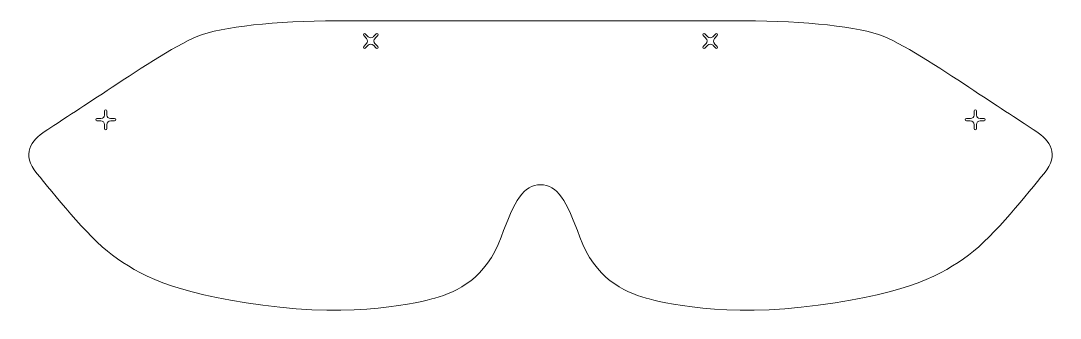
# Model space of a CAD drawing. Header units: millimetres. Extents: x -15 to 231, y 112 to 182.
import ezdxf

# ---------------------------------------------------------------- set-up
doc = ezdxf.new("R2010")
doc.units = ezdxf.units.MM
doc.header["$MEASUREMENT"] = 0
doc.layers.add('Layer 1', color=7, linetype='Continuous')

# ---------------------------------------------------------------- blocks, each defined once
blk = doc.blocks.new('block 2')
at = {"layer": 'Layer 1', "color": 7, "lineweight": 18, "true_color": 0xffffff}
for points, knots in [([(107.78, 182.23), (107.78, 182.23), (155.98, 182.23), (155.98, 182.23), (170.36, 182.23), (183.18, 180.82), (188.82, 178.56), (194.46, 176.31), (204.04, 169.82), (210.24, 165.74), (216.44, 161.65), (221.66, 158.27), (224.9, 156.15), (228.14, 154.04), (230.68, 150.66), (226.87, 146.15), (223.07, 141.64), (215.31, 131.49), (208.97, 126.84), (202.63, 122.19), (195.51, 118.08), (173.46, 115), (151.54, 111.93), (136.12, 115.74), (132.73, 116.69), (127.44, 118.17), (120.65, 121.36), (117.08, 131.07), (113.86, 139.84), (111.85, 143.49), (107.78, 143.49), (107.78, 143.49), (107.78, 143.49), (107.78, 143.49), (103.71, 143.49), (101.7, 139.84), (98.47, 131.07), (94.91, 121.36), (88.12, 118.17), (82.83, 116.69), (79.44, 115.74), (64.02, 111.93), (42.1, 115), (20.05, 118.08), (12.93, 122.19), (6.58, 126.84), (0.24, 131.49), (-7.51, 141.64), (-11.31, 146.15), (-15.12, 150.66), (-12.58, 154.04), (-9.34, 156.15), (-6.1, 158.27), (-0.89, 161.65), (5.32, 165.74), (11.52, 169.82), (21.1, 176.31), (26.74, 178.56), (32.38, 180.82), (45.2, 182.23), (59.58, 182.23), (59.58, 182.23), (107.78, 182.23), (107.78, 182.23)], [0, 0, 0, 0, 1, 1, 1, 2, 2, 2, 3, 3, 3, 4, 4, 4, 5, 5, 5, 6, 6, 6, 7, 7, 7, 8, 8, 8, 9, 9, 9, 10, 10, 10, 11, 11, 11, 12, 12, 12, 13, 13, 13, 14, 14, 14, 15, 15, 15, 16, 16, 16, 17, 17, 17, 18, 18, 18, 19, 19, 19, 20, 20, 20, 21, 21, 21, 21]), ([(68.91, 179.11), (68.91, 179.11), (68.28, 178.48), (68.28, 178.48), (68.28, 178.47), (68.27, 178.47), (68.27, 178.46), (68.26, 178.46), (68.25, 178.45), (68.25, 178.45), (68.25, 178.45), (68.25, 178.44), (68.25, 178.44), (68.25, 178.44), (68.25, 178.44), (68.25, 178.44), (67.89, 178.11), (67.36, 178.1), (67.03, 178.43), (67.02, 178.43), (67.02, 178.44), (67.01, 178.44), (67.01, 178.44), (67.01, 178.44), (67.01, 178.44), (67.01, 178.44), (66.35, 179.11), (66.35, 179.11), (66.25, 179.21), (66.07, 179.21), (65.97, 179.11), (65.86, 179), (65.86, 178.83), (65.97, 178.72), (65.97, 178.72), (66.63, 178.06), (66.63, 178.06), (66.63, 178.06), (66.63, 178.06), (66.63, 178.06), (66.63, 178.05), (66.64, 178.05), (66.64, 178.04), (66.97, 177.72), (66.96, 177.18), (66.63, 176.83), (66.63, 176.83), (66.63, 176.83), (66.63, 176.83), (66.63, 176.83), (66.63, 176.82), (66.63, 176.82), (66.62, 176.82), (66.61, 176.81), (66.61, 176.8), (66.6, 176.8), (66.6, 176.79), (66.59, 176.79), (66.59, 176.79), (65.97, 176.17), (65.97, 176.17), (65.86, 176.06), (65.86, 175.89), (65.97, 175.78), (66.07, 175.68), (66.25, 175.68), (66.35, 175.78), (66.35, 175.78), (66.95, 176.38), (66.95, 176.38), (66.96, 176.4), (66.97, 176.41), (66.99, 176.43), (67.34, 176.78), (67.89, 176.79), (68.23, 176.46), (68.23, 176.45), (68.23, 176.45), (68.24, 176.44), (68.24, 176.44), (68.24, 176.45), (68.25, 176.45), (68.25, 176.45), (68.91, 175.78), (68.91, 175.78), (69.01, 175.68), (69.19, 175.68), (69.29, 175.78), (69.4, 175.89), (69.4, 176.06), (69.29, 176.17), (69.29, 176.17), (68.63, 176.83), (68.63, 176.83), (68.63, 176.83), (68.63, 176.83), (68.63, 176.83), (68.62, 176.83), (68.62, 176.84), (68.61, 176.85), (68.28, 177.18), (68.29, 177.73), (68.65, 178.08), (68.66, 178.1), (68.67, 178.11), (68.69, 178.12), (68.69, 178.12), (69.29, 178.72), (69.29, 178.72), (69.4, 178.83), (69.4, 179), (69.29, 179.11), (69.19, 179.21), (69.01, 179.21), (68.91, 179.11)], [0, 0, 0, 0, 1, 1, 1, 2, 2, 2, 3, 3, 3, 4, 4, 4, 5, 5, 5, 6, 6, 6, 7, 7, 7, 8, 8, 8, 9, 9, 9, 10, 10, 10, 11, 11, 11, 12, 12, 12, 13, 13, 13, 14, 14, 14, 15, 15, 15, 16, 16, 16, 17, 17, 17, 18, 18, 18, 19, 19, 19, 20, 20, 20, 21, 21, 21, 22, 22, 22, 23, 23, 23, 24, 24, 24, 25, 25, 25, 26, 26, 26, 27, 27, 27, 28, 28, 28, 29, 29, 29, 30, 30, 30, 31, 31, 31, 32, 32, 32, 33, 33, 33, 34, 34, 34, 35, 35, 35, 36, 36, 36, 37, 37, 37, 38, 38, 38, 38]), ([(146.65, 179.11), (146.65, 179.11), (147.27, 178.48), (147.27, 178.48), (147.28, 178.47), (147.28, 178.47), (147.29, 178.46), (147.3, 178.46), (147.3, 178.45), (147.31, 178.45), (147.31, 178.45), (147.31, 178.44), (147.31, 178.44), (147.31, 178.44), (147.31, 178.44), (147.31, 178.44), (147.66, 178.11), (148.2, 178.1), (148.53, 178.43), (148.53, 178.43), (148.54, 178.44), (148.54, 178.44), (148.54, 178.44), (148.54, 178.44), (148.54, 178.44), (148.54, 178.44), (149.21, 179.11), (149.21, 179.11), (149.31, 179.21), (149.48, 179.21), (149.59, 179.11), (149.69, 179), (149.69, 178.83), (149.59, 178.72), (149.59, 178.72), (148.92, 178.06), (148.92, 178.06), (148.93, 178.06), (148.93, 178.06), (148.93, 178.06), (148.92, 178.05), (148.92, 178.05), (148.91, 178.04), (148.59, 177.72), (148.6, 177.18), (148.92, 176.83), (148.92, 176.83), (148.92, 176.83), (148.92, 176.83), (148.92, 176.83), (148.93, 176.82), (148.93, 176.82), (148.94, 176.82), (148.94, 176.81), (148.95, 176.8), (148.95, 176.8), (148.96, 176.79), (148.96, 176.79), (148.96, 176.79), (149.59, 176.17), (149.59, 176.17), (149.69, 176.06), (149.69, 175.89), (149.59, 175.78), (149.48, 175.68), (149.31, 175.68), (149.21, 175.78), (149.21, 175.78), (148.61, 176.38), (148.61, 176.38), (148.59, 176.4), (148.58, 176.41), (148.57, 176.43), (148.22, 176.78), (147.66, 176.79), (147.33, 176.46), (147.33, 176.45), (147.32, 176.45), (147.32, 176.44), (147.31, 176.44), (147.31, 176.45), (147.31, 176.45), (147.31, 176.45), (146.65, 175.78), (146.65, 175.78), (146.54, 175.68), (146.37, 175.68), (146.27, 175.78), (146.16, 175.89), (146.16, 176.06), (146.27, 176.17), (146.27, 176.17), (146.93, 176.83), (146.93, 176.83), (146.93, 176.83), (146.93, 176.83), (146.93, 176.83), (146.93, 176.83), (146.94, 176.84), (146.95, 176.85), (147.28, 177.18), (147.26, 177.73), (146.91, 178.08), (146.9, 178.1), (146.88, 178.11), (146.87, 178.12), (146.87, 178.12), (146.27, 178.72), (146.27, 178.72), (146.16, 178.83), (146.16, 179), (146.27, 179.11), (146.37, 179.21), (146.54, 179.21), (146.65, 179.11)], [0, 0, 0, 0, 1, 1, 1, 2, 2, 2, 3, 3, 3, 4, 4, 4, 5, 5, 5, 6, 6, 6, 7, 7, 7, 8, 8, 8, 9, 9, 9, 10, 10, 10, 11, 11, 11, 12, 12, 12, 13, 13, 13, 14, 14, 14, 15, 15, 15, 16, 16, 16, 17, 17, 17, 18, 18, 18, 19, 19, 19, 20, 20, 20, 21, 21, 21, 22, 22, 22, 23, 23, 23, 24, 24, 24, 25, 25, 25, 26, 26, 26, 27, 27, 27, 28, 28, 28, 29, 29, 29, 30, 30, 30, 31, 31, 31, 32, 32, 32, 33, 33, 33, 34, 34, 34, 35, 35, 35, 36, 36, 36, 37, 37, 37, 38, 38, 38, 38]), ([(7.05, 159.11), (7.05, 159.11), (6.17, 159.11), (6.17, 159.11), (6.16, 159.11), (6.15, 159.11), (6.14, 159.11), (6.14, 159.11), (6.13, 159.11), (6.12, 159.11), (6.12, 159.11), (6.12, 159.11), (6.12, 159.11), (6.12, 159.11), (6.12, 159.11), (6.12, 159.11), (5.63, 159.13), (5.24, 159.5), (5.24, 159.96), (5.24, 159.97), (5.25, 159.98), (5.25, 159.98), (5.25, 159.98), (5.25, 159.98), (5.25, 159.98), (5.25, 159.98), (5.25, 160.92), (5.25, 160.92), (5.25, 161.07), (5.12, 161.19), (4.97, 161.19), (4.83, 161.19), (4.7, 161.07), (4.7, 160.92), (4.7, 160.92), (4.7, 159.98), (4.7, 159.98), (4.7, 159.98), (4.7, 159.98), (4.7, 159.98), (4.7, 159.97), (4.7, 159.97), (4.7, 159.96), (4.7, 159.5), (4.31, 159.13), (3.83, 159.11), (3.83, 159.11), (3.83, 159.11), (3.83, 159.11), (3.83, 159.11), (3.82, 159.11), (3.82, 159.11), (3.82, 159.11), (3.81, 159.11), (3.8, 159.11), (3.79, 159.11), (3.78, 159.11), (3.78, 159.11), (3.78, 159.11), (2.9, 159.11), (2.9, 159.11), (2.75, 159.11), (2.63, 158.99), (2.63, 158.84), (2.63, 158.69), (2.75, 158.57), (2.9, 158.57), (2.9, 158.57), (3.74, 158.57), (3.74, 158.57), (3.76, 158.57), (3.78, 158.57), (3.8, 158.57), (4.3, 158.57), (4.7, 158.19), (4.7, 157.72), (4.7, 157.72), (4.7, 157.71), (4.7, 157.7), (4.7, 157.7), (4.7, 157.7), (4.7, 157.7), (4.7, 157.7), (4.7, 156.76), (4.7, 156.76), (4.7, 156.61), (4.83, 156.49), (4.97, 156.49), (5.12, 156.49), (5.25, 156.61), (5.25, 156.76), (5.25, 156.76), (5.25, 157.7), (5.25, 157.7), (5.25, 157.7), (5.25, 157.7), (5.25, 157.7), (5.25, 157.71), (5.24, 157.72), (5.24, 157.72), (5.24, 158.19), (5.65, 158.57), (6.14, 158.57), (6.16, 158.57), (6.18, 158.57), (6.2, 158.57), (6.2, 158.57), (7.05, 158.57), (7.05, 158.57), (7.2, 158.57), (7.32, 158.69), (7.32, 158.84), (7.32, 158.99), (7.2, 159.11), (7.05, 159.11)], [0, 0, 0, 0, 1, 1, 1, 2, 2, 2, 3, 3, 3, 4, 4, 4, 5, 5, 5, 6, 6, 6, 7, 7, 7, 8, 8, 8, 9, 9, 9, 10, 10, 10, 11, 11, 11, 12, 12, 12, 13, 13, 13, 14, 14, 14, 15, 15, 15, 16, 16, 16, 17, 17, 17, 18, 18, 18, 19, 19, 19, 20, 20, 20, 21, 21, 21, 22, 22, 22, 23, 23, 23, 24, 24, 24, 25, 25, 25, 26, 26, 26, 27, 27, 27, 28, 28, 28, 29, 29, 29, 30, 30, 30, 31, 31, 31, 32, 32, 32, 33, 33, 33, 34, 34, 34, 35, 35, 35, 36, 36, 36, 37, 37, 37, 38, 38, 38, 38]), ([(208.5, 159.11), (208.5, 159.11), (209.39, 159.11), (209.39, 159.11), (209.4, 159.11), (209.4, 159.11), (209.41, 159.11), (209.42, 159.11), (209.43, 159.11), (209.44, 159.11), (209.44, 159.11), (209.44, 159.11), (209.44, 159.11), (209.44, 159.11), (209.44, 159.11), (209.44, 159.11), (209.92, 159.13), (210.31, 159.5), (210.31, 159.96), (210.31, 159.97), (210.31, 159.98), (210.31, 159.98), (210.31, 159.98), (210.31, 159.98), (210.31, 159.98), (210.31, 159.98), (210.31, 160.92), (210.31, 160.92), (210.31, 161.07), (210.43, 161.19), (210.58, 161.19), (210.73, 161.19), (210.85, 161.07), (210.85, 160.92), (210.85, 160.92), (210.85, 159.98), (210.85, 159.98), (210.85, 159.98), (210.86, 159.98), (210.86, 159.98), (210.86, 159.97), (210.86, 159.97), (210.86, 159.96), (210.86, 159.5), (211.24, 159.13), (211.72, 159.11), (211.72, 159.11), (211.72, 159.11), (211.72, 159.11), (211.72, 159.11), (211.73, 159.11), (211.73, 159.11), (211.74, 159.11), (211.75, 159.11), (211.76, 159.11), (211.76, 159.11), (211.77, 159.11), (211.78, 159.11), (211.78, 159.11), (212.66, 159.11), (212.66, 159.11), (212.81, 159.11), (212.93, 158.99), (212.93, 158.84), (212.93, 158.69), (212.81, 158.57), (212.66, 158.57), (212.66, 158.57), (211.81, 158.57), (211.81, 158.57), (211.79, 158.57), (211.77, 158.57), (211.76, 158.57), (211.26, 158.57), (210.86, 158.19), (210.86, 157.72), (210.86, 157.72), (210.86, 157.71), (210.86, 157.7), (210.86, 157.7), (210.85, 157.7), (210.85, 157.7), (210.85, 157.7), (210.85, 156.76), (210.85, 156.76), (210.85, 156.61), (210.73, 156.49), (210.58, 156.49), (210.43, 156.49), (210.31, 156.61), (210.31, 156.76), (210.31, 156.76), (210.31, 157.7), (210.31, 157.7), (210.31, 157.7), (210.31, 157.7), (210.31, 157.7), (210.31, 157.71), (210.31, 157.72), (210.31, 157.72), (210.31, 158.19), (209.91, 158.57), (209.41, 158.57), (209.39, 158.57), (209.38, 158.57), (209.36, 158.57), (209.36, 158.57), (208.5, 158.57), (208.5, 158.57), (208.35, 158.57), (208.23, 158.69), (208.23, 158.84), (208.23, 158.99), (208.35, 159.11), (208.5, 159.11)], [0, 0, 0, 0, 1, 1, 1, 2, 2, 2, 3, 3, 3, 4, 4, 4, 5, 5, 5, 6, 6, 6, 7, 7, 7, 8, 8, 8, 9, 9, 9, 10, 10, 10, 11, 11, 11, 12, 12, 12, 13, 13, 13, 14, 14, 14, 15, 15, 15, 16, 16, 16, 17, 17, 17, 18, 18, 18, 19, 19, 19, 20, 20, 20, 21, 21, 21, 22, 22, 22, 23, 23, 23, 24, 24, 24, 25, 25, 25, 26, 26, 26, 27, 27, 27, 28, 28, 28, 29, 29, 29, 30, 30, 30, 31, 31, 31, 32, 32, 32, 33, 33, 33, 34, 34, 34, 35, 35, 35, 36, 36, 36, 37, 37, 37, 38, 38, 38, 38])]:
    blk.add_open_spline(points, degree=3, knots=knots, dxfattribs=at)

msp = doc.modelspace()

# ---------------------------------------------------------------- block references
at = {"layer": 'Layer 1'}
msp.add_blockref('block 2', (0, 0), dxfattribs=at)

doc.saveas('drawing.dxf')
